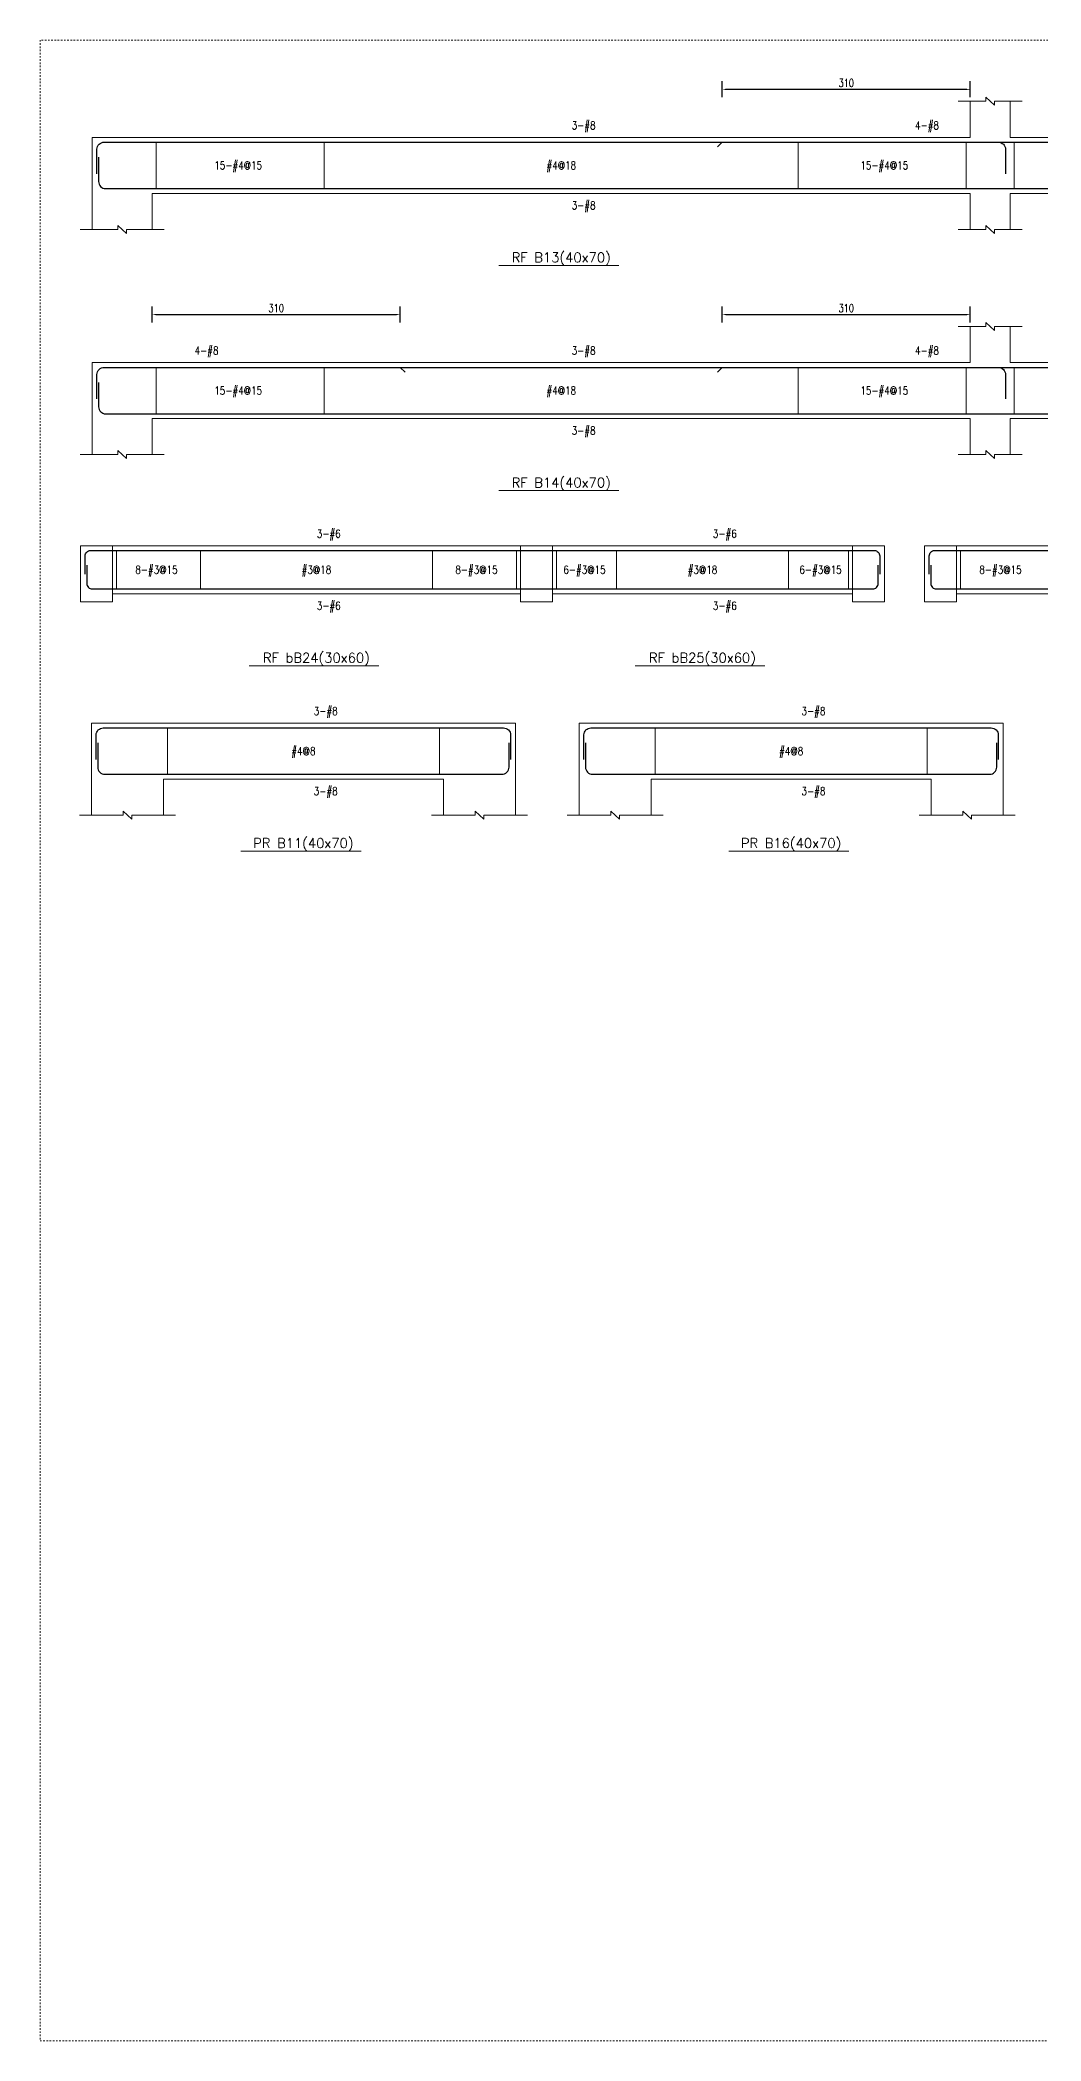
# Model space of a CAD drawing. Header units: millimetres. Extents: x 50 to 17750, y -6050 to -1000.
# Drawn here: x 50 to 1301, y -6050 to -3550 of the extents above; entities that cross this region are included whole.
import ezdxf
from ezdxf.enums import TextEntityAlignment as Align

# ---------------------------------------------------------------- set-up
doc = ezdxf.new("R2010")
doc.units = ezdxf.units.MM
doc.linetypes.add('DOT', pattern=[4, 2, -2])
for name, color, linetype in [('主筋文字', 3, 'Continuous'), ('主筋文字引線', 3, 'Continuous'), ('主筋線', 1, 'Continuous'), ('剪力筋文字', 3, 'Continuous'), ('剪力筋文字引線', 3, 'Continuous'), ('剪力筋線', 3, 'Continuous'), ('圖框', 132, 'DOT'), ('尺寸標註-字串', 4, 'Continuous'), ('梁柱截斷記號', 3, 'Continuous'), ('梁跨名稱', 3, 'Continuous'), ('梁跨名稱底線', 3, 'Continuous'), ('邊界線', 3, 'Continuous'), ('邊界線-梁支撐外線', 3, 'Continuous')]:
    doc.layers.add(name, color=color, linetype=linetype)
doc.styles.add('note', font='romans', dxfattribs={"width": 0.75, "height": 10})
doc.styles.add('romanc', font='romanc.shx', dxfattribs={"height": 0.2, "bigfont": 'chineset.shx'})
doc.styles.add('romans', font='romans.shx', dxfattribs={"height": 0.2, "bigfont": 'chineset.shx'})
doc.dimstyles.new('BeamRebarDim', dxfattribs={"dimtxt": 12, "dimasz": 4.5, "dimexe": 10, "dimexo": 1, "dimgap": 3, "dimtad": 1, "dimdec": 0, "dimdsep": 46, "dimtxsty": 'note', "dimcen": 2.5, "dimclrd": 256, "dimclre": 256, "dimclrt": 256, "dimadec": 0, "dimazin": 0, "dimtfac": 1, "dimtmove": 0, "dimatfit": 3, "dimfxl": 1, "dimtolj": 1, "dimarcsym": 0})

# ---------------------------------------------------------------- blocks, each defined once
blk = doc.blocks.new('*D178')
at = {"layer": 'Defpoints', "color": 0}
for p in [(902.7, -3622.6), (1212.7, -3611.6), (1212.7, -3622.6)]:
    blk.add_point(p, dxfattribs=at)
at = {"layer": '尺寸標註-字串', "lineweight": -2}
for p, q in [((902.7, -3621.6), (902.7, -3601.6)), ((907.2, -3611.6), (1208.2, -3611.6)), ((1212.7, -3621.6), (1212.7, -3601.6))]:
    blk.add_line(p, q, dxfattribs=at)
at = {"layer": '尺寸標註-字串'}
for points in [[(907.2, -3610.9), (907.2, -3612.4), (902.7, -3611.6)], [(1208.2, -3612.4), (1208.2, -3610.9), (1212.7, -3611.6)]]:
    blk.add_solid(points, dxfattribs=at)
at = {"layer": '尺寸標註-字串', "insert": (1057.7, -3603.6), "char_height": 10, "attachment_point": 5, "style": 'note'}
blk.add_mtext('\\A1;310', dxfattribs=at)
blk = doc.blocks.new('*D180')
at = {"layer": 'Defpoints', "color": 0}
for p in [(500.234375, -3893.046875), (190.234375, -3904.046875), (500.234375, -3904.046875)]:
    blk.add_point(p, dxfattribs=at)
at = {"layer": '尺寸標註-字串', "lineweight": -2}
for p, q in [((190.234375, -3903.046875), (190.234375, -3883.046875)), ((194.734375, -3893.046875), (495.734375, -3893.046875)), ((500.234375, -3903.046875), (500.234375, -3883.046875))]:
    blk.add_line(p, q, dxfattribs=at)
at = {"layer": '尺寸標註-字串'}
for points in [[(194.734375, -3892.296875), (194.734375, -3893.796875), (190.234375, -3893.046875)], [(495.734375, -3893.796875), (495.734375, -3892.296875), (500.234375, -3893.046875)]]:
    blk.add_solid(points, dxfattribs=at)
at = {"layer": '尺寸標註-字串', "insert": (345.234375, -3885.001875), "char_height": 10, "attachment_point": 5, "style": 'note'}
blk.add_mtext('\\A1;310', dxfattribs=at)
blk = doc.blocks.new('*D181')
at = {"layer": 'Defpoints', "color": 0}
for p in [(1212.734375, -3893.046875), (902.734375, -3904.046875), (1212.734375, -3904.046875)]:
    blk.add_point(p, dxfattribs=at)
at = {"layer": '尺寸標註-字串', "lineweight": -2}
for p, q in [((902.734375, -3903.046875), (902.734375, -3883.046875)), ((907.234375, -3893.046875), (1208.234375, -3893.046875)), ((1212.734375, -3903.046875), (1212.734375, -3883.046875))]:
    blk.add_line(p, q, dxfattribs=at)
at = {"layer": '尺寸標註-字串'}
for points in [[(907.234375, -3892.296875), (907.234375, -3893.796875), (902.734375, -3893.046875)], [(1208.234375, -3893.796875), (1208.234375, -3892.296875), (1212.734375, -3893.046875)]]:
    blk.add_solid(points, dxfattribs=at)
at = {"layer": '尺寸標註-字串', "insert": (1057.734375, -3885.001875), "char_height": 10, "attachment_point": 5, "style": 'note'}
blk.add_mtext('\\A1;310', dxfattribs=at)

msp = doc.modelspace()

# ---------------------------------------------------------------- linework, layer by layer
at = {"layer": '主筋文字引線', "lineweight": 5}
for points in [[(701.5, -3677.6, 0, 1.5, 0), (701.5, -3673.1, 0, 0, 0), (701.5, -3656.6, 0, 0, 0), (711.5, -3656.6, 0, 0, 0)], [(1127.7, -3677.6, 0, 1.5, 0), (1127.7, -3673.1, 0, 0, 0), (1127.7, -3656.6, 0, 0, 0), (1140.7, -3656.6, 0, 0, 0)], [(701.5, -3735.6, 0, 1.5, 0), (701.5, -3740.1, 0, 0, 0), (701.5, -3756.6, 0, 0, 0), (711.5, -3756.6, 0, 0, 0)], [(230.2, -3959, 0, 1.5, 0), (230.2, -3954.5, 0, 0, 0), (230.2, -3938, 0, 0, 0), (240.2, -3938, 0, 0, 0)], [(701.5, -3959, 0, 1.5, 0), (701.5, -3954.5, 0, 0, 0), (701.5, -3938, 0, 0, 0), (711.5, -3938, 0, 0, 0)], [(1127.7, -3959, 0, 1.5, 0), (1127.7, -3954.5, 0, 0, 0), (1127.7, -3938, 0, 0, 0), (1140.7, -3938, 0, 0, 0)], [(701.5, -4017, 0, 1.5, 0), (701.5, -4021.5, 0, 0, 0), (701.5, -4038, 0, 0, 0), (711.5, -4038, 0, 0, 0)], [(383, -4187.8, 0, 1.5, 0), (383, -4183.3, 0, 0, 0), (383, -4166.8, 0, 0, 0), (393, -4166.8, 0, 0, 0)], [(878, -4187.8, 0, 1.5, 0), (878, -4183.3, 0, 0, 0), (878, -4166.8, 0, 0, 0), (888, -4166.8, 0, 0, 0)], [(383, -4235.8, 0, 1.5, 0), (383, -4240.3, 0, 0, 0), (383, -4256.8, 0, 0, 0), (393, -4256.8, 0, 0, 0)], [(878, -4235.8, 0, 1.5, 0), (878, -4240.3, 0, 0, 0), (878, -4256.8, 0, 0, 0), (888, -4256.8, 0, 0, 0)], [(379.2, -4409.4, 0, 1.5, 0), (379.2, -4404.9, 0, 0, 0), (379.2, -4388.4, 0, 0, 0), (389.2, -4388.4, 0, 0, 0)], [(988.8, -4409.4, 0, 1.5, 0), (988.8, -4404.9, 0, 0, 0), (988.8, -4388.4, 0, 0, 0), (998.8, -4388.4, 0, 0, 0)], [(379.2, -4467.4, 0, 1.5, 0), (379.2, -4471.9, 0, 0, 0), (379.2, -4488.4, 0, 0, 0), (389.2, -4488.4, 0, 0, 0)], [(988.8, -4467.4, 0, 1.5, 0), (988.8, -4471.9, 0, 0, 0), (988.8, -4488.4, 0, 0, 0), (998.8, -4488.4, 0, 0, 0)]]:
    msp.add_lwpolyline(points, format="xyseb", dxfattribs=at)
at = {"layer": '主筋線', "lineweight": 30}
for points in [[(121.2, -3717), (121.2, -3686.5, -0.414214), (130.1, -3677.6), (190.2, -3677.6)], [(123.2, -3696.2), (123.2, -3726.7, 0.414214), (132.1, -3735.6), (190.2, -3735.6)], [(1212.7, -3677.6), (1247.8, -3677.6, -0.414214), (1256.7, -3686.5), (1256.7, -3717)], [(121.2, -3998.4), (121.2, -3967.9, -0.414214), (130.1, -3959), (190.2, -3959)], [(1212.7, -3959), (1247.8, -3959, -0.414214), (1256.7, -3967.9), (1256.7, -3998.4)], [(123.2, -3977.7), (123.2, -4008.2, 0.414214), (132.1, -4017), (190.2, -4017)], [(106.5, -4217.4), (106.5, -4194.4, -0.414214), (113.2, -4187.8), (140.5, -4187.8)], [(1065.5, -4187.8), (1092.8, -4187.8, -0.414214), (1099.5, -4194.4), (1099.5, -4217.4)], [(1161.4, -4217.4), (1161.4, -4194.4, -0.414214), (1168.1, -4187.8), (1195.4, -4187.8)], [(108.5, -4206.2), (108.5, -4229.1, 0.414214), (115.2, -4235.8), (140.5, -4235.8)], [(1065.5, -4235.8), (1090.8, -4235.8, 0.414214), (1097.5, -4229.1), (1097.5, -4206.2)], [(1163.4, -4206.2), (1163.4, -4229.1, 0.414214), (1170.1, -4235.8), (1195.4, -4235.8)], [(120.2, -4448.8), (120.2, -4418.3, -0.414214), (129.1, -4409.4), (204.2, -4409.4)], [(554.2, -4409.4), (629.3, -4409.4, -0.414214), (638.2, -4418.3), (638.2, -4448.8)], [(729.8, -4448.8), (729.8, -4418.3, -0.414214), (738.6, -4409.4), (813.8, -4409.4)], [(1163.8, -4409.4), (1238.9, -4409.4, -0.414214), (1247.7, -4418.3), (1247.7, -4448.8)], [(122.2, -4428.1), (122.2, -4458.5, 0.414214), (131.1, -4467.4), (204.2, -4467.4)], [(554.2, -4467.4), (627.3, -4467.4, 0.414214), (636.2, -4458.5), (636.2, -4428.1)], [(731.8, -4428.1), (731.8, -4458.5, 0.414214), (740.6, -4467.4), (813.8, -4467.4)], [(1163.8, -4467.4), (1236.9, -4467.4, 0.414214), (1245.7, -4458.5), (1245.7, -4428.1)]]:
    msp.add_lwpolyline(points, format="xyb", dxfattribs=at)
for points in [[(190.2, -3677.6), (902.7, -3677.6)], [(902.7, -3677.6), (896.7, -3683.6)], [(902.7, -3677.6), (1212.7, -3677.6)], [(1212.7, -3677.6), (1262.7, -3677.6)], [(1212.7, -3677.6), (1262.7, -3677.6)], [(1262.7, -3677.6), (1867.7, -3677.6)], [(190.2, -3735.6), (1212.7, -3735.6)], [(1212.7, -3735.6), (1262.7, -3735.6)], [(1212.7, -3735.6), (1262.7, -3735.6)], [(1262.7, -3735.6), (1867.7, -3735.6)], [(190.2, -3959), (500.2, -3959)], [(500.2, -3959), (902.7, -3959)], [(500.2, -3959), (506.2, -3965)], [(902.7, -3959), (896.7, -3965)], [(902.7, -3959), (1212.7, -3959)], [(1212.7, -3959), (1262.7, -3959)], [(1212.7, -3959), (1262.7, -3959)], [(1262.7, -3959), (1867.7, -3959)], [(190.2, -4017), (1212.7, -4017)], [(1212.7, -4017), (1262.7, -4017)], [(1212.7, -4017), (1262.7, -4017)], [(1262.7, -4017), (1867.7, -4017)], [(140.5, -4187.8), (650.5, -4187.8)], [(650.5, -4187.8), (690.5, -4187.8)], [(650.5, -4187.8), (690.5, -4187.8)], [(690.5, -4187.8), (1065.5, -4187.8)], [(1195.4, -4187.8), (1705.4, -4187.8)], [(140.5, -4235.8), (650.5, -4235.8)], [(650.5, -4235.8), (690.5, -4235.8)], [(650.5, -4235.8), (690.5, -4235.8)], [(690.5, -4235.8), (1065.5, -4235.8)], [(1195.4, -4235.8), (1705.4, -4235.8)], [(204.2, -4409.4), (554.2, -4409.4)], [(813.8, -4409.4), (1163.8, -4409.4)], [(204.2, -4467.4), (554.2, -4467.4)], [(813.8, -4467.4), (1163.8, -4467.4)]]:
    msp.add_lwpolyline(points, dxfattribs=at)
at = {"layer": '剪力筋文字引線', "lineweight": 5}
for points in [[(195.2, -3706.6, 0, 1.5, 0), (199.7, -3706.6, 0, 0, 0), (261.7, -3706.6, 0, 0, 0)], [(405.2, -3706.6, 0, 1.5, 0), (400.7, -3706.6, 0, 0, 0), (333.7, -3706.6, 0, 0, 0)], [(405.2, -3706.6, 0, 1.5, 0), (409.7, -3706.6, 0, 0, 0), (677.5, -3706.6, 0, 0, 0)], [(997.7, -3706.6, 0, 1.5, 0), (993.2, -3706.6, 0, 0, 0), (725.5, -3706.6, 0, 0, 0)], [(997.7, -3706.6, 0, 1.5, 0), (1002.2, -3706.6, 0, 0, 0), (1069.2, -3706.6, 0, 0, 0)], [(1207.7, -3706.6, 0, 1.5, 0), (1203.2, -3706.6, 0, 0, 0), (1141.2, -3706.6, 0, 0, 0)], [(1267.7, -3706.6, 0, 1.5, 0), (1272.2, -3706.6, 0, 0, 0), (1296.7, -3706.6, 0, 0, 0)], [(195.2, -3988, 0, 1.5, 0), (199.7, -3988, 0, 0, 0), (261.7, -3988, 0, 0, 0)], [(405.2, -3988, 0, 1.5, 0), (400.7, -3988, 0, 0, 0), (333.7, -3988, 0, 0, 0)], [(405.2, -3988, 0, 1.5, 0), (409.7, -3988, 0, 0, 0), (677.5, -3988, 0, 0, 0)], [(997.7, -3988, 0, 1.5, 0), (993.2, -3988, 0, 0, 0), (725.5, -3988, 0, 0, 0)], [(997.7, -3988, 0, 1.5, 0), (1002.2, -3988, 0, 0, 0), (1069.2, -3988, 0, 0, 0)], [(1207.7, -3988, 0, 1.5, 0), (1203.2, -3988, 0, 0, 0), (1141.2, -3988, 0, 0, 0)], [(1267.7, -3988, 0, 1.5, 0), (1272.2, -3988, 0, 0, 0), (1296.7, -3988, 0, 0, 0)], [(145.5, -4211.8, 0, 1.5, 0), (150, -4211.8, 0, 0, 0), (163.5, -4211.8, 0, 0, 0)], [(250.5, -4211.8, 0, 1.5, 0), (246, -4211.8, 0, 0, 0), (227.5, -4211.8, 0, 0, 0)], [(250.5, -4211.8, 0, 1.5, 0), (255, -4211.8, 0, 0, 0), (371.5, -4211.8, 0, 0, 0)], [(540.5, -4211.8, 0, 1.5, 0), (536, -4211.8, 0, 0, 0), (419.5, -4211.8, 0, 0, 0)], [(540.5, -4211.8, 0, 1.5, 0), (545, -4211.8, 0, 0, 0), (563.5, -4211.8, 0, 0, 0)], [(645.5, -4211.8, 0, 1.5, 0), (641, -4211.8, 0, 0, 0), (627.5, -4211.8, 0, 0, 0)], [(695.5, -4211.8, 0, 1.5, 0), (700, -4211.8, 0, 0, 0), (698.5, -4211.8, 0, 0, 0)], [(770.5, -4211.8, 0, 1.5, 0), (766, -4211.8, 0, 0, 0), (762.5, -4211.8, 0, 0, 0)], [(770.5, -4211.8, 0, 1.5, 0), (775, -4211.8, 0, 0, 0), (854, -4211.8, 0, 0, 0)], [(985.5, -4211.8, 0, 1.5, 0), (981, -4211.8, 0, 0, 0), (902, -4211.8, 0, 0, 0)], [(985.5, -4211.8, 0, 1.5, 0), (990, -4211.8, 0, 0, 0), (993.5, -4211.8, 0, 0, 0)], [(1060.5, -4211.8, 0, 1.5, 0), (1056, -4211.8, 0, 0, 0), (1057.5, -4211.8, 0, 0, 0)], [(1200.4, -4211.8, 0, 1.5, 0), (1204.9, -4211.8, 0, 0, 0), (1218.4, -4211.8, 0, 0, 0)], [(1305.4, -4211.8, 0, 1.5, 0), (1300.9, -4211.8, 0, 0, 0), (1282.4, -4211.8, 0, 0, 0)], [(209.2, -4438.4, 0, 1.5, 0), (213.7, -4438.4, 0, 0, 0), (359.2, -4438.4, 0, 0, 0)], [(549.2, -4438.4, 0, 1.5, 0), (544.7, -4438.4, 0, 0, 0), (399.2, -4438.4, 0, 0, 0)], [(818.8, -4438.4, 0, 1.5, 0), (823.2, -4438.4, 0, 0, 0), (968.8, -4438.4, 0, 0, 0)], [(1158.8, -4438.4, 0, 1.5, 0), (1154.2, -4438.4, 0, 0, 0), (1008.8, -4438.4, 0, 0, 0)]]:
    msp.add_lwpolyline(points, format="xyseb", dxfattribs=at)
at = {"layer": '剪力筋線', "lineweight": 5}
for points in [[(195.2, -3677.4), (195.2, -3735.8)], [(405.2, -3677.4), (405.2, -3735.8)], [(997.7, -3677.4), (997.7, -3735.8)], [(1207.7, -3677.4), (1207.7, -3735.8)], [(1267.7, -3677.4), (1267.7, -3735.8)], [(195.2, -3958.9), (195.2, -4017.2)], [(405.2, -3958.9), (405.2, -4017.2)], [(997.7, -3958.9), (997.7, -4017.2)], [(1207.7, -3958.9), (1207.7, -4017.2)], [(1267.7, -3958.9), (1267.7, -4017.2)], [(145.5, -4187.6), (145.5, -4235.9)], [(250.5, -4187.6), (250.5, -4235.9)], [(540.5, -4187.6), (540.5, -4235.9)], [(645.5, -4187.6), (645.5, -4235.9)], [(695.5, -4187.6), (695.5, -4235.9)], [(770.5, -4187.6), (770.5, -4235.9)], [(985.5, -4187.6), (985.5, -4235.9)], [(1060.5, -4187.6), (1060.5, -4235.9)], [(1200.4, -4187.6), (1200.4, -4235.9)], [(209.2, -4409.3), (209.2, -4467.6)], [(549.2, -4409.3), (549.2, -4467.6)], [(818.8, -4409.3), (818.8, -4467.6)], [(1158.8, -4409.3), (1158.8, -4467.6)]]:
    msp.add_lwpolyline(points, dxfattribs=at)
at = {"layer": '圖框', "lineweight": 5}
msp.add_lwpolyline([(50, -6050), (3550, -6050), (3550, -3550), (50, -3550), (50, -6050)], dxfattribs=at)
at = {"layer": '梁柱截斷記號', "lineweight": 5}
for points in [[(1197.7, -3626.6), (1232.3, -3626.6), (1232.3, -3621.6), (1243.1, -3631.6), (1243.1, -3626.6), (1277.7, -3626.6)], [(100.2, -3786.6), (147.3, -3786.6), (147.3, -3781.6), (158.1, -3791.6), (158.1, -3786.6), (205.2, -3786.6)], [(1197.7, -3786.6), (1232.3, -3786.6), (1232.3, -3781.6), (1243.1, -3791.6), (1243.1, -3786.6), (1277.7, -3786.6)], [(1197.7, -3908), (1232.3, -3908), (1232.3, -3903), (1243.1, -3913), (1243.1, -3908), (1277.7, -3908)], [(100.2, -4068), (147.3, -4068), (147.3, -4063), (158.1, -4073), (158.1, -4068), (205.2, -4068)], [(1197.7, -4068), (1232.3, -4068), (1232.3, -4063), (1243.1, -4073), (1243.1, -4068), (1277.7, -4068)], [(99.2, -4518.4), (153.8, -4518.4), (153.8, -4513.4), (164.6, -4523.4), (164.6, -4518.4), (219.2, -4518.4)], [(539.2, -4518.4), (593.8, -4518.4), (593.8, -4513.4), (604.6, -4523.4), (604.6, -4518.4), (659.2, -4518.4)], [(708.8, -4518.4), (763.3, -4518.4), (763.3, -4513.4), (774.2, -4523.4), (774.2, -4518.4), (828.8, -4518.4)], [(1148.8, -4518.4), (1203.4, -4518.4), (1203.4, -4513.4), (1214.1, -4523.4), (1214.1, -4518.4), (1268.8, -4518.4)]]:
    msp.add_lwpolyline(points, dxfattribs=at)
at = {"layer": '梁跨名稱底線', "lineweight": 5}
for points in [[(623.5, -3831.6), (773.5, -3831.6)], [(623.5, -4113), (773.5, -4113)], [(311.5, -4331.8), (473.5, -4331.8)], [(794, -4331.8), (956, -4331.8)], [(301.2, -4563.4), (451.2, -4563.4)], [(910.8, -4563.4), (1060.8, -4563.4)]]:
    msp.add_lwpolyline(points, dxfattribs=at)
at = {"layer": '邊界線', "lineweight": 5}
for points in [[(1212.7, -3671.6), (1212.7, -3626.6)], [(1262.7, -3671.6), (1262.7, -3626.6)], [(115.2, -3741.6), (115.2, -3671.6)], [(115.2, -3671.6), (190.2, -3671.6)], [(190.2, -3671.6), (1212.7, -3671.6)], [(1262.7, -3671.6), (1867.7, -3671.6)], [(115.2, -3786.6), (115.2, -3741.6)], [(190.2, -3786.6), (190.2, -3741.6)], [(190.2, -3741.6), (1212.7, -3741.6)], [(1212.7, -3786.6), (1212.7, -3741.6)], [(1262.7, -3786.6), (1262.7, -3741.6)], [(1262.7, -3741.6), (1867.7, -3741.6)], [(1212.7, -3953), (1212.7, -3908)], [(1262.7, -3953), (1262.7, -3908)], [(115.2, -4023), (115.2, -3953)], [(115.2, -3953), (190.2, -3953)], [(190.2, -3953), (1212.7, -3953)], [(1262.7, -3953), (1867.7, -3953)], [(115.2, -4068), (115.2, -4023)], [(190.2, -4068), (190.2, -4023)], [(190.2, -4023), (1212.7, -4023)], [(1212.7, -4068), (1212.7, -4023)], [(1262.7, -4068), (1262.7, -4023)], [(1262.7, -4023), (1867.7, -4023)], [(140.5, -4181.8), (650.5, -4181.8)], [(690.5, -4181.8), (1065.5, -4181.8)], [(1195.4, -4181.8), (1705.4, -4181.8)], [(140.5, -4241.8), (650.5, -4241.8)], [(690.5, -4241.8), (1065.5, -4241.8)], [(1195.4, -4241.8), (1705.4, -4241.8)], [(114.2, -4473.4), (114.2, -4403.4)], [(114.2, -4403.4), (204.2, -4403.4)], [(204.2, -4403.4), (554.2, -4403.4)], [(554.2, -4403.4), (644.2, -4403.4)], [(644.2, -4403.4), (644.2, -4473.4)], [(723.8, -4473.4), (723.8, -4403.4)], [(723.8, -4403.4), (813.8, -4403.4)], [(813.8, -4403.4), (1163.8, -4403.4)], [(1163.8, -4403.4), (1253.8, -4403.4)], [(1253.8, -4403.4), (1253.8, -4473.4)], [(114.2, -4518.4), (114.2, -4473.4)], [(204.2, -4518.4), (204.2, -4473.4)], [(204.2, -4473.4), (554.2, -4473.4)], [(554.2, -4518.4), (554.2, -4473.4)], [(644.2, -4473.4), (644.2, -4518.4)], [(723.8, -4518.4), (723.8, -4473.4)], [(813.8, -4518.4), (813.8, -4473.4)], [(813.8, -4473.4), (1163.8, -4473.4)], [(1163.8, -4518.4), (1163.8, -4473.4)], [(1253.8, -4473.4), (1253.8, -4518.4)]]:
    msp.add_lwpolyline(points, dxfattribs=at)
at = {"layer": '邊界線-梁支撐外線', "lineweight": 5}
for points in [[(100.5, -4251.8), (140.5, -4251.8), (140.5, -4181.8), (100.5, -4181.8), (100.5, -4251.8)], [(650.5, -4251.8), (690.5, -4251.8), (690.5, -4181.8), (650.5, -4181.8), (650.5, -4251.8)], [(1065.5, -4251.8), (1105.5, -4251.8), (1105.5, -4181.8), (1065.5, -4181.8), (1065.5, -4251.8)], [(1155.4, -4251.8), (1195.4, -4251.8), (1195.4, -4181.8), (1155.4, -4181.8), (1155.4, -4251.8)]]:
    msp.add_lwpolyline(points, dxfattribs=at)

# ---------------------------------------------------------------- texts
at = {"layer": '主筋文字', "style": 'romans', "width": 0.8}
for s, p in [('3-#8', (714.5, -3656.6)), ('4-#8', (1143.7, -3656.6)), ('3-#8', (714.5, -3756.6)), ('4-#8', (243.2, -3938)), ('3-#8', (714.5, -3938)), ('4-#8', (1143.7, -3938)), ('3-#8', (714.5, -4038)), ('3-#6', (396, -4166.8)), ('3-#6', (891, -4166.8)), ('3-#6', (396, -4256.8)), ('3-#6', (891, -4256.8)), ('3-#8', (392.2, -4388.4)), ('3-#8', (1001.8, -4388.4)), ('3-#8', (392.2, -4488.4)), ('3-#8', (1001.8, -4488.4))]:
    msp.add_text(s, height=10, dxfattribs=at).set_placement(p, align=Align.MIDDLE_LEFT)
at = {"layer": '剪力筋文字', "style": 'romans', "width": 0.8}
for s, p in [('15-#4@15', (297.7, -3711.6)), ('#4@18', (701.5, -3711.6)), ('15-#4@15', (1105.2, -3711.6)), ('15-#4@15', (297.7, -3993)), ('#4@18', (701.5, -3993)), ('15-#4@15', (1105.2, -3993)), ('8-#3@15', (195.5, -4216.8)), ('#3@18', (395.5, -4216.8)), ('8-#3@15', (595.5, -4216.8)), ('6-#3@15', (730.5, -4216.8)), ('#3@18', (878, -4216.8)), ('6-#3@15', (1025.5, -4216.8)), ('8-#3@15', (1250.4, -4216.8)), ('#4@8', (379.2, -4443.4)), ('#4@8', (988.8, -4443.4))]:
    msp.add_text(s, height=10, dxfattribs=at).set_placement(p, align=Align.CENTER)
at = {"layer": '梁跨名稱', "style": 'romanc'}
for s, p in [('RF B13(40x70)', (701.5, -3827.6)), ('RF B14(40x70)', (701.5, -4109)), ('RF bB24(30x60)', (395.5, -4327.8)), ('RF bB25(30x60)', (878, -4327.8)), ('PR B11(40x70)', (379.2, -4559.4)), ('PR B16(40x70)', (988.8, -4559.4))]:
    msp.add_text(s, height=12, dxfattribs=at).set_placement(p, align=Align.CENTER)

# ---------------------------------------------------------------- dimensions: what is measured, and where the dimension line sits
at = {"layer": '尺寸標註-字串'}
for base, p1, p2, picture, middle in [((1212.7, -3611.6), (902.7, -3622.6), (1212.7, -3622.6), '*D178', (1057.7, -3603.6)), ((500.2, -3893), (190.2, -3904), (500.2, -3904), '*D180', (345.2, -3885)), ((1212.7, -3893), (902.7, -3904), (1212.7, -3904), '*D181', (1057.7, -3885))]:
    dim = msp.add_linear_dim(base=base, p1=p1, p2=p2, dimstyle='BeamRebarDim', dxfattribs=at)
    dim.commit()
    dim.dimension.update_dxf_attribs({"geometry": picture, "text_midpoint": middle})

doc.saveas('drawing.dxf')
